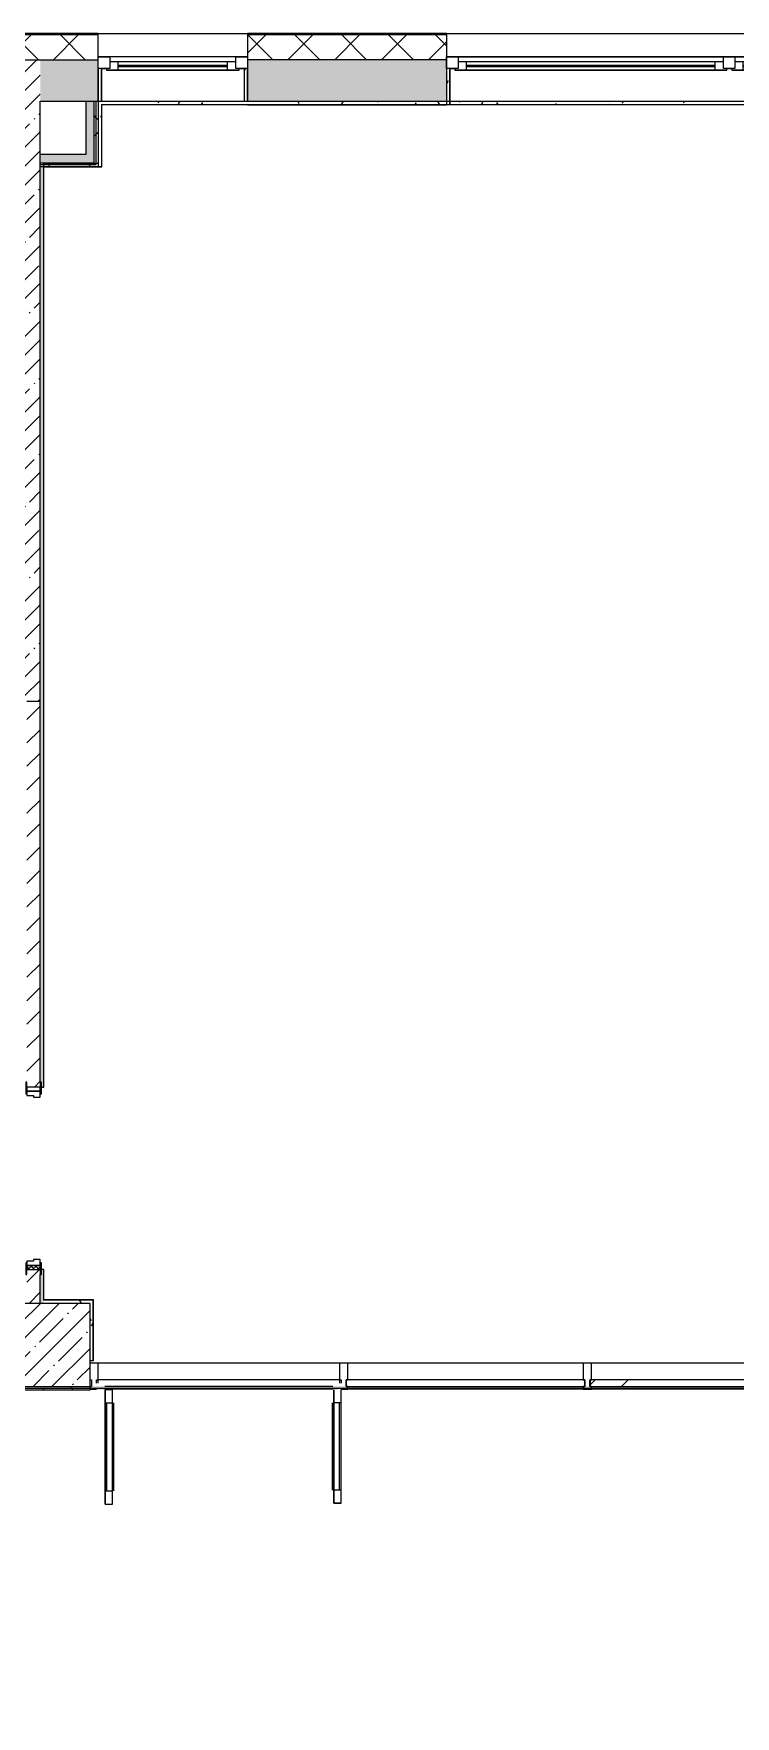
# Model space of a CAD drawing. Header units: millimetres. Extents: x -625 to 415037, y -3642 to 102118.
# Drawn here: x 249532 to 253764, y 11409 to 21557 of the extents above; entities that cross this region are included whole.
import ezdxf

# ---------------------------------------------------------------- set-up
doc = ezdxf.new("R2010")
doc.units = ezdxf.units.MM
doc.layers.add('1) плитка КР3', color=160, linetype='Continuous')
doc.layers.add('A-AREA-PATT-2', color=7, linetype='Continuous', lineweight=5, true_color=0xcde0ef, transparency=1)
for name, color, linetype, lineweight in [('A-DETL-GENF', 7, 'Continuous', 9), ('A-DOOR-FRAM-2', 7, 'Continuous', 5), ('A-GLAZ', 7, 'Continuous', 9), ('A-GLAZ-1', 7, 'Continuous', 5), ('A-GLAZ-CURT', 7, 'Continuous', 9), ('A-GLAZ-CURT-1', 7, 'Continuous', 5), ('A-GLAZ-CURT-2', 7, 'Continuous', 20), ('A-GLAZ-CWMG', 7, 'Continuous', 9), ('A-GLAZ-CWMG-1', 7, 'Continuous', 20), ('A-WALL', 7, 'Continuous', 5), ('I-WALL', 7, 'Continuous', 5), ('S-COLS', 7, 'Continuous', 9), ('S-COLS-1', 7, 'Continuous', 5)]:
    doc.layers.add(name, color=color, linetype=linetype, lineweight=lineweight)
for name, color, linetype, lineweight, true_color in [('A-DOOR-1', 7, 'Continuous', 5, 0xc0c0c0), ('A-DOOR-FRAM-1', 7, 'Continuous', 5, 0xc0c0c0), ('A-WALL-1', 9, 'Continuous', 5, 0x808080), ('A-WALL-FNSH-1', 9, 'Continuous', 5, 0x808080)]:
    doc.layers.add(name, color=color, linetype=linetype, lineweight=lineweight, true_color=true_color)
doc.layers.get('A-DOOR-1').off()
pattern_1 = [(45, (148772.12, -0.94), (-114.04925, 114.04925), []), (45, (148886.17, -0.94), (-114.04925, 114.04925), [201.612, -40.322, 6.706, -33.617])]
pattern_2 = [(0, (148772.123, -0.94), (243.84, 60.96), [20.117, -162.763, 20.117, -162.763, -975.36]), (0, (148772.123, -0.94), (243.84, 60.96), [-365.76, 20.117, -345.643, 20.117, -162.763, -426.72]), (0, (148772.123, -0.94), (243.84, 60.96), [-914.4, 20.117, -101.803, 20.117, -284.683]), (120, (148863.563, 29.54), (-174.71291, 180.691634), [20.117, -162.763, 20.117, -162.763, -975.36]), (120, (148863.563, 29.54), (-174.71291, 180.691634), [-365.76, 20.117, -345.643, 20.117, -162.763, -426.72]), (120, (148863.563, 29.54), (-174.71291, 180.691634), [-914.4, 20.117, -101.803, 20.117, -284.683]), (240, (148894.043, 151.46), (-69.12709, -241.651634), [20.117, -162.763, 20.117, -162.763, -975.36]), (240, (148894.043, 151.46), (-69.12709, -241.651634), [-365.76, 20.117, -345.643, 20.117, -162.763, -426.72]), (240, (148894.043, 151.46), (-69.12709, -241.651634), [-914.4, 20.117, -101.803, 20.117, -284.683])]
pattern_3 = [(45, (148772.12, -0.94), (-212.132, 212.132), []), (135, (148772.12, -0.94), (-212.132, -212.132), [])]

# ---------------------------------------------------------------- blocks, each defined once
blk = doc.blocks.new('120_Окно_СКБ_1Ст - 120_Окно_СКБ_1Ст 900х2500_h_ с форточкой-22877787-Объем проектирования 2 этажа')
at = {"layer": 'A-GLAZ'}
for p, q in [((-450, -127), (-450, -57)), ((-450, -57), (-380, -57)), ((-380, -57), (-380, -127)), ((380, -87), (-380, -87)), ((-380, -87), (-380, -127)), ((-330, -137), (-330, -87)), ((330, -137), (330, -87)), ((380, -127), (380, -57)), ((380, -57), (450, -57)), ((380, -127), (380, -87)), ((450, -57), (450, -127)), ((-380, -127), (-450, -127)), ((-380, -127), (-400, -127)), ((-400, -127), (-400, -137)), ((-400, -137), (400, -137)), ((400, -137), (-400, -137)), ((450, -127), (380, -127)), ((400, -127), (380, -127)), ((400, -137), (400, -127))]:
    blk.add_line(p, q, dxfattribs=at)
at = {"layer": 'A-GLAZ-1'}
for p, q in [((450, -57), (-450, -57)), ((-430, -127), (-400, -127)), ((-330, -107), (330, -107)), ((330, -117), (-330, -117)), ((400, -127), (430, -127))]:
    blk.add_line(p, q, dxfattribs=at)
blk = doc.blocks.new('110_Дверь_СКБ_1Ст_Внутренняя1 - Д-3б_п_ 1100x2100h_много всего 2-32816779-Объем проектирования 2 этажа')
at = {"layer": 'A-DOOR-FRAM-2'}
h = blk.add_hatch(dxfattribs=at)
h.set_pattern_fill('FP_200', color=256, style=0, pattern_type=2)
h.set_pattern_definition([(45, (-371.384, 104.685), (-14.1421, 14.1421), []), (135, (-371.384, 104.685), (-14.1421, -14.1421), [])])
h.paths.add_polyline_path([(-538, 40), (-538, -40), (-513, -38), (-513, 40)])
at = {"layer": 'A-DOOR-FRAM-1'}
for p, q in [((-498, 48), (-568, 48)), ((-568, 48), (-568, 40)), ((-568, 40), (-498, 40)), ((-513, 40), (-538, 40)), ((-538, 40), (-538, -40)), ((-488, 40), (-513, 40)), ((-513, 40), (-513, -40)), ((-513, -40), (-513, 40)), ((-498, 40), (-513, 40)), ((-513, 40), (-513, 39)), ((-513, 39), (-498, 39)), ((-498, 40), (-498, 48)), ((-498, 39), (-498, 40)), ((-488, 0), (-488, 40)), ((-478, 0), (-488, 0)), ((-478, -40), (-478, 0)), ((512, 0), (502, 0)), ((502, 0), (502, -40)), ((512, 40), (512, 0)), ((537, 40), (512, 40)), ((592, 48), (522, 48)), ((522, 48), (522, 40)), ((537, 40), (522, 40)), ((522, 40), (522, 39)), ((522, 40), (592, 40)), ((522, 39), (537, 39)), ((537, -40), (537, 40)), ((562, 40), (537, 40)), ((537, 40), (537, -40)), ((537, 39), (537, 40)), ((562, -40), (562, 40)), ((592, 40), (592, 48)), ((-498, -40), (-568, -40)), ((-568, -40), (-568, -48)), ((-568, -48), (-498, -48)), ((-538, -40), (-513, -40)), ((-498, -39), (-513, -39)), ((-513, -39), (-513, -40)), ((-513, -40), (-478, -40)), ((-513, -40), (-498, -40)), ((-498, -40), (-498, -39)), ((-498, -48), (-498, -40)), ((502, -40), (537, -40)), ((537, -39), (522, -39)), ((522, -39), (522, -40)), ((522, -40), (537, -40)), ((592, -40), (522, -40)), ((522, -40), (522, -48)), ((522, -48), (592, -48)), ((537, -40), (537, -39)), ((537, -40), (562, -40)), ((592, -48), (592, -40))]:
    blk.add_line(p, q, dxfattribs=at)
blk = doc.blocks.new('120_Окно_СКБ_2Ст_Фрамуга сверху - 120_Окно_СКБ_2Ст_2300х2500_h_ ДОО-23103760-Объем проектирования 2 этажа')
at = {"layer": 'A-GLAZ'}
for p, q in [((-1150, -127), (-1150, -57)), ((-1150, -57), (-1080, -57)), ((-1080, -57), (-1080, -127)), ((520, -87), (-1080, -87)), ((-1080, -87), (-1080, -127)), ((-1030, -137), (-1030, -87)), ((470, -137), (470, -87)), ((520, -127), (520, -57)), ((520, -57), (590, -57)), ((520, -127), (520, -87)), ((590, -57), (590, -127)), ((1080, -87), (590, -87)), ((590, -87), (590, -127)), ((640, -137), (640, -87)), ((1030, -137), (1030, -87)), ((1080, -127), (1080, -57)), ((1080, -57), (1150, -57)), ((1080, -127), (1080, -87)), ((1150, -57), (1150, -127)), ((-1080, -127), (-1150, -127)), ((-1080, -127), (-1100, -127)), ((-1100, -127), (-1100, -137)), ((-1100, -137), (540, -137)), ((540, -137), (-1100, -137)), ((590, -127), (520, -127)), ((540, -127), (520, -127)), ((540, -137), (540, -127)), ((590, -127), (570, -127)), ((570, -127), (570, -137)), ((570, -137), (1100, -137)), ((1100, -137), (570, -137)), ((1150, -127), (1080, -127)), ((1100, -127), (1080, -127)), ((1100, -137), (1100, -127))]:
    blk.add_line(p, q, dxfattribs=at)
at = {"layer": 'A-GLAZ-1'}
for p, q in [((1150, -57), (-1150, -57)), ((-1080, -57), (1080, -57)), ((-1130, -127), (-1100, -127)), ((-1030, -107), (470, -107)), ((470, -117), (-1030, -117)), ((540, -127), (570, -127)), ((540, -127), (570, -127)), ((640, -107), (1030, -107)), ((1030, -117), (640, -117)), ((1100, -127), (1130, -127))]:
    blk.add_line(p, q, dxfattribs=at)
blk = doc.blocks.new('BSC_Колонна _Прямоугольная - 500х500-17857564-Объем проектирования 2 этажа')
at = {"layer": 'S-COLS-1'}
h = blk.add_hatch(dxfattribs=at)
h.set_pattern_fill('FP_181', color=256, style=0, pattern_type=2)
h.set_pattern_definition([(45, (-100850, -13650), (-114.04925, 114.04925), []), (45, (-100735.95, -13650), (-114.04925, 114.04925), [201.613, -40.323, 6.706, -33.617])])
h.paths.add_polyline_path([(250, -250), (250, 250), (-250, 250), (-250, -250)])
for p, q in [((250, 250), (-250, 250)), ((-250, 250), (-250, -250)), ((250, -250), (250, 250)), ((-250, -250), (250, -250))]:
    blk.add_line(p, q, dxfattribs=at)
blk = doc.blocks.new('Дверь_Витражная_остекление_ - ВВ-22-32429667-Объем проектирования 2 этажа')
at = {"layer": 'A-DETL-GENF'}
for p, q in [((-642.5, -20), (-687.5, -20)), ((-687.5, -710), (-687.5, -20)), ((-642.5, -20), (-687.5, -20)), ((-687.5, -20), (-687.5, -710)), ((-687.5, -100), (-642.5, -100)), ((-677.5, -630), (-677.5, -100)), ((-642.5, -710), (-642.5, -20)), ((-642.5, -710), (-642.5, -20)), ((-633.5, -630), (-633.5, -100)), ((683.5, -625), (683.5, -100)), ((692.5, -705), (692.5, -20)), ((692.5, -20), (692.5, -705)), ((737.5, -100), (692.5, -100)), ((727.5, -625), (727.5, -100)), ((737.5, -705), (737.5, -20)), ((737.5, -705), (737.5, -20)), ((-687.5, -630), (-642.5, -630)), ((-687.5, -710), (-642.5, -710)), ((-687.5, -710), (-642.5, -710)), ((737.5, -625), (692.5, -625)), ((737.5, -705), (692.5, -705)), ((692.5, -705), (737.5, -705))]:
    blk.add_line(p, q, dxfattribs=at)
blk = doc.blocks.new('Прямоугольный импост - Импост структурный с накладкой - 160мм Темный-V501-Объем проектирования 2 этажа')
at = {"layer": 'A-GLAZ-CWMG-1'}
for p, q in [((0, 17), (-40, 17)), ((-10, -40), (-10, 0)), ((-10, 0), (0, 0)), ((0, 0), (0, 17)), ((-40, -40), (-50, -40)), ((-50, -40), (-50, -140)), ((-40, -20), (-40, -40)), ((0, -40), (-10, -40)), ((-50, -140), (0, -140))]:
    blk.add_line(p, q, dxfattribs=at)
blk = doc.blocks.new('Системная панель - Стекло - 40мм-32427251-Объем проектирования 2 этажа')
at = {"layer": 'A-GLAZ-CURT-1'}
h = blk.add_hatch(dxfattribs=at)
h.set_pattern_fill('FP_217', color=256, style=0, pattern_type=2)
h.set_pattern_definition([(45, (-105012.5, -13200), (-565.6854, 565.6854), [400, -1200]), (45, (-105412.5, -13400), (-565.6854, 565.6854), [1200, -400]), (45, (-104612.5, -13600), (-565.6854, 565.6854), [400, -1200])])
h.paths.add_polyline_path([(96, 0), (697, 0), (697, 40), (-697, 40), (-697, 0), (-687, 0)])
at = {"layer": 'A-GLAZ-CURT-2'}
for p, q in [((697, 40), (-697, 40)), ((-697, 40), (-697, 0)), ((697, 0), (697, 40)), ((-697, 0), (697, 0))]:
    blk.add_line(p, q, dxfattribs=at)
blk = doc.blocks.new('Прямоугольный импост - Импост структурный с накладкой - 160мм Темный-32427249-Объем проектирования 2 этажа')
at = {"layer": 'A-GLAZ-CWMG'}
for p, q in [((105500, 13540), (104125, 13540)), ((105500, 13383), (104125, 13383))]:
    blk.add_line(p, q, dxfattribs=at)
blk = doc.blocks.new('Прямоугольный импост - Импост структурный с накладкой - 160мм Темный-32427025-Объем проектирования 2 этажа')
at = {"layer": 'A-GLAZ-CWMG'}
for p, q in [((102605, 13540), (101150, 13540)), ((101150, 13420), (101150, 13440)), ((102605, 13440), (101150, 13440)), ((102565, 13400), (101190, 13400)), ((102605, 13440), (102605, 13420)), ((102565, 13383), (101190, 13383))]:
    blk.add_line(p, q, dxfattribs=at)
blk = doc.blocks.new('Системная панель - Стекло - 40мм-32427252-Объем проектирования 2 этажа')
at = {"layer": 'A-GLAZ-CURT-2'}
for p, q in [((720, 40), (-720, 40)), ((-720, 40), (-720, 0)), ((-720, 0), (720, 0)), ((720, 0), (720, 40))]:
    blk.add_line(p, q, dxfattribs=at)
blk = doc.blocks.new('Прямоугольный импост - Импост структурный с накладкой - 160мм Темный-32427244-Объем проектирования 2 этажа')
at = {"layer": 'A-GLAZ-CWMG-1'}
for p, q in [((-15, 17), (25, 17)), ((25, 0), (15, 0)), ((15, 0), (15, -40)), ((25, 17), (25, 0)), ((-25, -140), (-25, -40)), ((-25, -40), (-15, -40)), ((-15, -40), (-15, -20)), ((15, -40), (25, -40)), ((25, -40), (25, -140)), ((25, -140), (-25, -140))]:
    blk.add_line(p, q, dxfattribs=at)
blk = doc.blocks.new('Прямоугольный импост - Импост структурный с накладкой - 160мм Темный-32427250-Объем проектирования 2 этажа')
at = {"layer": 'A-GLAZ-CWMG'}
for p, q in [((104075, 13540), (102655, 13540)), ((104075, 13383), (102655, 13383))]:
    blk.add_line(p, q, dxfattribs=at)
blk = doc.blocks.new('Прямоугольный импост - Импост структурный с накладкой - 160мм Темный-V502-Объем проектирования 2 этажа')
at = {"layer": 'A-GLAZ-CWMG-1'}
for p, q in [((-25, 0), (-25, 17)), ((-25, 17), (25, 17)), ((-15, 0), (-25, 0)), ((-15, -40), (-15, 0)), ((25, 0), (15, 0)), ((15, 0), (15, -40)), ((25, 17), (25, 0)), ((-25, -140), (-25, -40)), ((-25, -40), (-15, -40)), ((15, -40), (25, -40)), ((25, -40), (25, -140)), ((25, -140), (-25, -140))]:
    blk.add_line(p, q, dxfattribs=at)

msp = doc.modelspace()

# ---------------------------------------------------------------- hatches: boundary and pattern name
at = {"layer": 'A-AREA-PATT-2'}
h = msp.add_hatch(color=256, dxfattribs=at)
h.paths.add_polyline_path([(247493, 13189), (247493, 13189), (247493, 13189)])
h.paths.add_polyline_path([(249962, 13379), (249962, 13382), (251337, 13381), (251337, 13379), (251387, 13381), (251387, 13382), (254322, 13383), (254322, 13399), (249872, 13399), (249872, 13382), (249912, 13382), (249912, 13379), (249947, 13379)])
h.paths.add_polyline_path([(261328, 13379), (261328, 13382), (264372, 13382), (264372, 13399), (259823, 13399), (259823, 13382), (259863, 13382), (259863, 13379), (259913, 13379), (259913, 13382), (261278, 13381), (261278, 13379), (261305, 13379)])
at = {"layer": 'A-WALL'}
h = msp.add_hatch(dxfattribs=at)
h.set_pattern_fill('FP_24', color=256, style=0, pattern_type=2)
h.set_pattern_definition([(45, (148772.12, -0.94), (-141.42136, 141.42136), []), (135, (148772.12, -0.94), (-141.42136, -141.42136), [])])
h.paths.add_polyline_path([(259122, 21399), (260022, 21399), (260022, 21549), (258723, 21549), (258723, 21399)])
h.paths.add_polyline_path([(254322, 21399), (255623, 21399), (255623, 21549), (254322, 21549)])
h.paths.add_polyline_path([(257823, 21399), (257823, 21549), (256523, 21549), (256523, 21399), (257294, 21399)])
h.paths.add_polyline_path([(252022, 21399), (252022, 21549), (250822, 21549), (250822, 21399)])
h.paths.add_polyline_path([(249847, 21399), (249922, 21399), (249922, 21549), (245382, 21549), (245382, 21399), (249637, 21399)])
h.paths.add_polyline_path([(242082, 21399), (242082, 21549), (241832, 21549), (241832, 21399)])
h.paths.add_polyline_path([(266690, 21399), (268022, 21399), (268022, 21549), (266673, 21549), (266673, 21399)])
h.paths.add_polyline_path([(264522, 21399), (265773, 21399), (265773, 21549), (264373, 21549), (264373, 21399)])
h.paths.add_polyline_path([(260922, 21399), (262073, 21399), (262073, 21549), (260922, 21549)])
h.paths.add_polyline_path([(273602, 21399), (274002, 21399), (274002, 21549), (268922, 21549), (268922, 21399), (272472, 21399)])
at = {"layer": 'I-WALL'}
h = msp.add_hatch(dxfattribs=at)
h.set_pattern_fill('FP_1', color=256, style=0, pattern_type=2)
h.set_pattern_definition(pattern_1)
h.paths.add_polyline_path([(259122, 21149), (259122, 21399), (258723, 21399), (258723, 21149), (259117, 21149)])
h.paths.add_polyline_path([(257294, 21149), (257823, 21149), (257823, 21399), (256523, 21399), (256523, 21149), (257242, 21149)])
h.paths.add_polyline_path([(249344, 21149), (249352, 21149), (249352, 21399), (249332, 21399), (249332, 21149)])
h.paths.add_polyline_path([(269982, 21149), (269982, 21399), (269622, 21399), (269622, 21149)])
h.paths.add_polyline_path([(249572, 21149), (249922, 21149), (249922, 21399), (249572, 21399), (249572, 21391)])
h.paths.add_polyline_path([(268022, 21149), (268022, 21399), (266673, 21399), (266673, 21149), (267413, 21149)])
h.paths.add_polyline_path([(265773, 21149), (265773, 21399), (264873, 21399), (264873, 21149), (265244, 21149)])
h.paths.add_polyline_path([(252022, 21149), (252022, 21399), (250822, 21399), (250822, 21149)])
h.paths.add_polyline_path([(260922, 21149), (262073, 21149), (262073, 21399), (260922, 21399)])
h.paths.add_polyline_path([(254822, 21149), (255623, 21149), (255623, 21399), (254822, 21399)])
h.paths.add_polyline_path([(259822, 21149), (260022, 21149), (260022, 21399), (259822, 21399), (259822, 21274)])
h = msp.add_hatch(dxfattribs=at)
h.set_pattern_fill('FP_1', color=256, style=0, pattern_type=2)
h.set_pattern_definition(pattern_1)
h.paths.add_polyline_path([(249572, 17749), (249572, 21399), (249352, 21399), (249352, 17749), (249531, 17749)])
h = msp.add_hatch(dxfattribs=at)
h.set_pattern_fill('FP_191', color=256, style=0, pattern_type=2)
h.set_pattern_definition(pattern_2)
h.paths.add_polyline_path([(249942, 21149), (249942, 21347), (249922, 21347), (249922, 21149)])
h = msp.add_hatch(dxfattribs=at)
h.set_pattern_fill('FP_191', color=256, style=0, pattern_type=2)
h.set_pattern_definition(pattern_2)
h.paths.add_polyline_path([(250822, 21149), (250822, 21347), (250802, 21347), (250802, 21149)])
h = msp.add_hatch(dxfattribs=at)
h.set_pattern_fill('FP_191', color=256, style=0, pattern_type=2)
h.set_pattern_definition(pattern_2)
h.paths.add_polyline_path([(252022, 21149), (252042, 21149), (252042, 21347), (252022, 21347), (252022, 21337)])
for points in [[(249897, 20779), (249897, 21149), (249847, 21149), (249847, 20779)], [(249706, 20779), (249847, 20779), (249847, 20829), (249572, 20829), (249572, 20779), (249637, 20779)]]:
    msp.add_hatch(color=256, dxfattribs=at).paths.add_polyline_path(points)
h = msp.add_hatch(dxfattribs=at)
h.set_pattern_fill('FP_192', color=256, style=0, pattern_type=2)
h.set_pattern_definition(pattern_3)
h.paths.add_polyline_path([(249910, 20767), (249910, 20771), (249906, 20770)])
h.paths.add_polyline_path([(249897, 20774), (249910, 20774), (249910, 21149), (249897, 21149), (249897, 20779)])
h = msp.add_hatch(dxfattribs=at)
h.set_pattern_fill('FP_192', color=256, style=0, pattern_type=2)
h.set_pattern_definition(pattern_3)
h.paths.add_polyline_path([(249922, 20774), (249922, 21149), (249910, 21149), (249910, 20774)])
h.paths.add_polyline_path([(249922, 20754), (249922, 20774), (249910, 20771), (249910, 20767)])
h = msp.add_hatch(dxfattribs=at)
h.set_pattern_fill('FP_191', color=256, style=0, pattern_type=2)
h.set_pattern_definition(pattern_2)
h.paths.add_polyline_path([(254321, 21129), (254322, 21149), (249922, 21149), (249943, 21129), (254102, 21129)])
h.paths.add_polyline_path([(249942, 21129), (249922, 21149), (249922, 21129)])
h = msp.add_hatch(dxfattribs=at)
h.set_pattern_fill('FP_191', color=256, style=0, pattern_type=2)
h.set_pattern_definition(pattern_2)
h.paths.add_polyline_path([(249942, 20774), (249942, 21129), (249922, 21129), (249922, 20774)])
h = msp.add_hatch(dxfattribs=at)
h.set_pattern_fill('FP_192', color=256, style=0, pattern_type=2)
h.set_pattern_definition(pattern_3)
h.paths.add_polyline_path([(249572, 20767), (249596, 20768), (249592, 20774), (249897, 20774), (249897, 20779), (249572, 20779), (249572, 20774)])
h = msp.add_hatch(dxfattribs=at)
h.set_pattern_fill('FP_191', color=256, style=0, pattern_type=2)
h.set_pattern_definition(pattern_2)
h.paths.add_polyline_path([(249572, 13899), (249592, 13920), (249592, 14104), (249580, 14104), (249580, 14074), (249572, 14074), (249572, 13919)])
h.paths.add_polyline_path([(249592, 13899), (249592, 13919), (249572, 13899)])
h.paths.add_polyline_path([(249592, 15204), (249592, 20754), (249572, 20754), (249572, 15234), (249580, 15234), (249580, 15204)])
h = msp.add_hatch(dxfattribs=at)
h.set_pattern_fill('FP_191', color=256, style=0, pattern_type=2)
h.set_pattern_definition(pattern_2)
h.paths.add_polyline_path([(249847, 20754), (249922, 20754), (249906, 20770), (249922, 20774), (249592, 20774), (249605, 20754), (249706, 20754)])
h.paths.add_polyline_path([(249942, 20754), (249942, 20774), (249922, 20774), (249922, 20754)])
h = msp.add_hatch(dxfattribs=at)
h.set_pattern_fill('FP_1', color=256, style=0, pattern_type=2)
h.set_pattern_definition(pattern_1)
h.paths.add_polyline_path([(244508, 17529), (249572, 17529), (249572, 17749), (243352, 17749), (243352, 17529), (244359, 17529)])
h = msp.add_hatch(dxfattribs=at)
h.set_pattern_fill('FP_22', color=256, style=0, pattern_type=2)
h.set_pattern_definition([(45, (148772.12, -0.94), (-70.71068, 70.71068), [])])
h.paths.add_polyline_path([(249572, 13899), (249572, 14104), (249492, 14104), (249492, 13899)])
h.paths.add_polyline_path([(249492, 15204), (249572, 15204), (249571, 17529), (249492, 17529), (249492, 15218)])
h = msp.add_hatch(dxfattribs=at)
h.set_pattern_fill('FP_191', color=256, style=0, pattern_type=2)
h.set_pattern_definition(pattern_2)
h.paths.add_polyline_path([(249872, 13899), (249892, 13899), (249892, 13919), (249592, 13919), (249592, 13899), (249706, 13899)])
h = msp.add_hatch(dxfattribs=at)
h.set_pattern_fill('FP_191', color=256, style=0, pattern_type=2)
h.set_pattern_definition(pattern_2)
h.paths.add_polyline_path([(249872, 13556), (249892, 13556), (249892, 13899), (249872, 13899)])
h = msp.add_hatch(dxfattribs=at)
h.set_pattern_fill('FP_191', color=256, style=0, pattern_type=2)
h.set_pattern_definition(pattern_2)
h.paths.add_polyline_path([(249344, 13379), (249872, 13379), (249872, 13399), (247492, 13399), (247492, 13379), (248392, 13379)])

# ---------------------------------------------------------------- linework, layer by layer
at = {"layer": '1) плитка КР3'}
msp.add_lwpolyline([(233742, 13389), (269982, 13389), (269982, 10599), (233742, 10599)], close=True, dxfattribs=at)
at = {"layer": 'A-WALL'}
for p, q in [((249922, 21552), (245382, 21552)), ((249922, 21549), (245382, 21549)), ((249922, 21557), (250822, 21557)), ((252022, 21552), (250822, 21552)), ((252022, 21549), (250822, 21549)), ((252022, 21557), (254322, 21557)), ((245382, 21399), (249922, 21399)), ((252022, 21399), (250822, 21399)), ((249897, 20779), (249897, 21149)), ((249910, 20767), (249910, 21149)), ((249942, 21129), (249942, 20774)), ((249572, 15234), (249572, 20779)), ((249572, 20779), (249897, 20779)), ((249572, 20767), (249910, 20767)), ((249922, 20754), (249572, 20754)), ((249592, 20774), (249592, 15204)), ((249572, 17529), (249492, 17529)), ((249572, 13899), (249572, 14074)), ((249592, 14104), (249592, 13919)), ((249892, 13919), (249592, 13919))]:
    msp.add_line(p, q, dxfattribs=at)
at = {"layer": 'A-WALL-1'}
for p, q in [((249922, 21149), (249922, 21549)), ((250822, 21549), (250822, 21149)), ((252022, 21549), (252022, 21129)), ((249942, 21347), (249922, 21347)), ((249922, 21347), (249922, 21149)), ((249942, 21149), (249942, 21347)), ((250822, 21347), (250802, 21347)), ((250802, 21347), (250802, 21149)), ((250822, 21149), (250822, 21347)), ((252042, 21347), (252022, 21347)), ((249572, 21149), (254322, 21149)), ((249572, 20779), (249572, 21149)), ((249847, 21149), (249847, 20829)), ((249922, 21149), (249922, 20754)), ((249942, 21129), (254322, 21129)), ((250802, 21149), (252022, 21149)), ((249847, 20829), (249572, 20829)), ((249922, 20774), (249592, 20774)), ((249580, 15204), (249592, 15204)), ((249592, 14104), (249580, 14104)), ((249892, 13556), (249892, 13919)), ((249872, 13556), (249892, 13556)), ((249872, 13379), (249872, 13399)), ((247492, 13379), (249872, 13379))]:
    msp.add_line(p, q, dxfattribs=at)
at = {"layer": 'A-WALL-FNSH-1'}
for p, q in [((249922, 21557), (245382, 21557)), ((249922, 21549), (249922, 21557)), ((252022, 21557), (250822, 21557)), ((250822, 21557), (250822, 21549)), ((252022, 21549), (252022, 21557)), ((249943, 21347), (249942, 21347)), ((249943, 21149), (249943, 21347)), ((250802, 21347), (250801, 21347)), ((250801, 21347), (250801, 21149)), ((252043, 21347), (252042, 21347)), ((252042, 21347), (252042, 21128)), ((252043, 21128), (252043, 21347)), ((249943, 20753), (249943, 21129)), ((250801, 21149), (250802, 21149)), ((250822, 21129), (250822, 21128)), ((250822, 21128), (252022, 21128)), ((252022, 21128), (252022, 21129)), ((249593, 15204), (249593, 20753)), ((249593, 20753), (249943, 20753)), ((249942, 20754), (249922, 20754)), ((249942, 20774), (249942, 20754)), ((249592, 15204), (249593, 15204)), ((249593, 14104), (249592, 14104)), ((249593, 13920), (249593, 14104)), ((249893, 13920), (249593, 13920)), ((249893, 13556), (249893, 13920)), ((249892, 13556), (249893, 13556)), ((247493, 13378), (249872, 13378)), ((249872, 13378), (249872, 13379))]:
    msp.add_line(p, q, dxfattribs=at)
at = {"layer": 'I-WALL'}
for p, q in [((250822, 21128), (249943, 21128)), ((254322, 21128), (252022, 21128))]:
    msp.add_line(p, q, dxfattribs=at)

# ---------------------------------------------------------------- block references
at = {"layer": 'A-DOOR-1', "rotation": 90}
msp.add_blockref('110_Дверь_СКБ_1Ст_Внутренняя1 - Д-3б_п_ 1100x2100h_много всего 2-32816779-Объем проектирования 2 этажа', (249532, 14642), dxfattribs=at)
at = {"layer": 'A-DOOR-1'}
msp.add_blockref('Дверь_Витражная_остекление_ - ВВ-22-32429667-Объем проектирования 2 этажа', (250650, 13399), dxfattribs=at)
at = {"layer": 'A-GLAZ', "color": 3}
for name, p in [('120_Окно_СКБ_1Ст - 120_Окно_СКБ_1Ст 900х2500_h_ с форточкой-22877787-Объем проектирования 2 этажа', (250372, 21474)), ('120_Окно_СКБ_2Ст_Фрамуга сверху - 120_Окно_СКБ_2Ст_2300х2500_h_ ДОО-23103760-Объем проектирования 2 этажа', (253172, 21474))]:
    msp.add_blockref(name, p, dxfattribs=at)
at = {"layer": 'A-GLAZ-CURT'}
for name, p in [('Системная панель - Стекло - 40мм-32427252-Объем проектирования 2 этажа', (252137, 13399)), ('Системная панель - Стекло - 40мм-32427251-Объем проектирования 2 этажа', (253585, 13399))]:
    msp.add_blockref(name, p, dxfattribs=at)
at = {"layer": 'A-GLAZ-CWMG', "rotation": 180}
msp.add_blockref('Прямоугольный импост - Импост структурный с накладкой - 160мм Темный-V501-Объем проектирования 2 этажа', (249872, 13399), dxfattribs=at)
at = {"layer": 'A-GLAZ-CWMG'}
for name in ['Прямоугольный импост - Импост структурный с накладкой - 160мм Темный-32427025-Объем проектирования 2 этажа', 'Прямоугольный импост - Импост структурный с накладкой - 160мм Темный-32427250-Объем проектирования 2 этажа', 'Прямоугольный импост - Импост структурный с накладкой - 160мм Темный-32427249-Объем проектирования 2 этажа']:
    msp.add_blockref(name, (148772, -1), dxfattribs=at)
at = {"layer": 'A-GLAZ-CWMG', "extrusion": (0, 0, -1), "rotation": 180}
for name, p in [('Прямоугольный импост - Импост структурный с накладкой - 160мм Темный-32427244-Объем проектирования 2 этажа', (-251402, 13399)), ('Прямоугольный импост - Импост структурный с накладкой - 160мм Темный-V502-Объем проектирования 2 этажа', (-252872, 13399))]:
    msp.add_blockref(name, p, dxfattribs=at)
at = {"layer": 'S-COLS'}
msp.add_blockref('BSC_Колонна _Прямоугольная - 500х500-17857564-Объем проектирования 2 этажа', (249622, 13649), dxfattribs=at)

doc.saveas('drawing.dxf')
